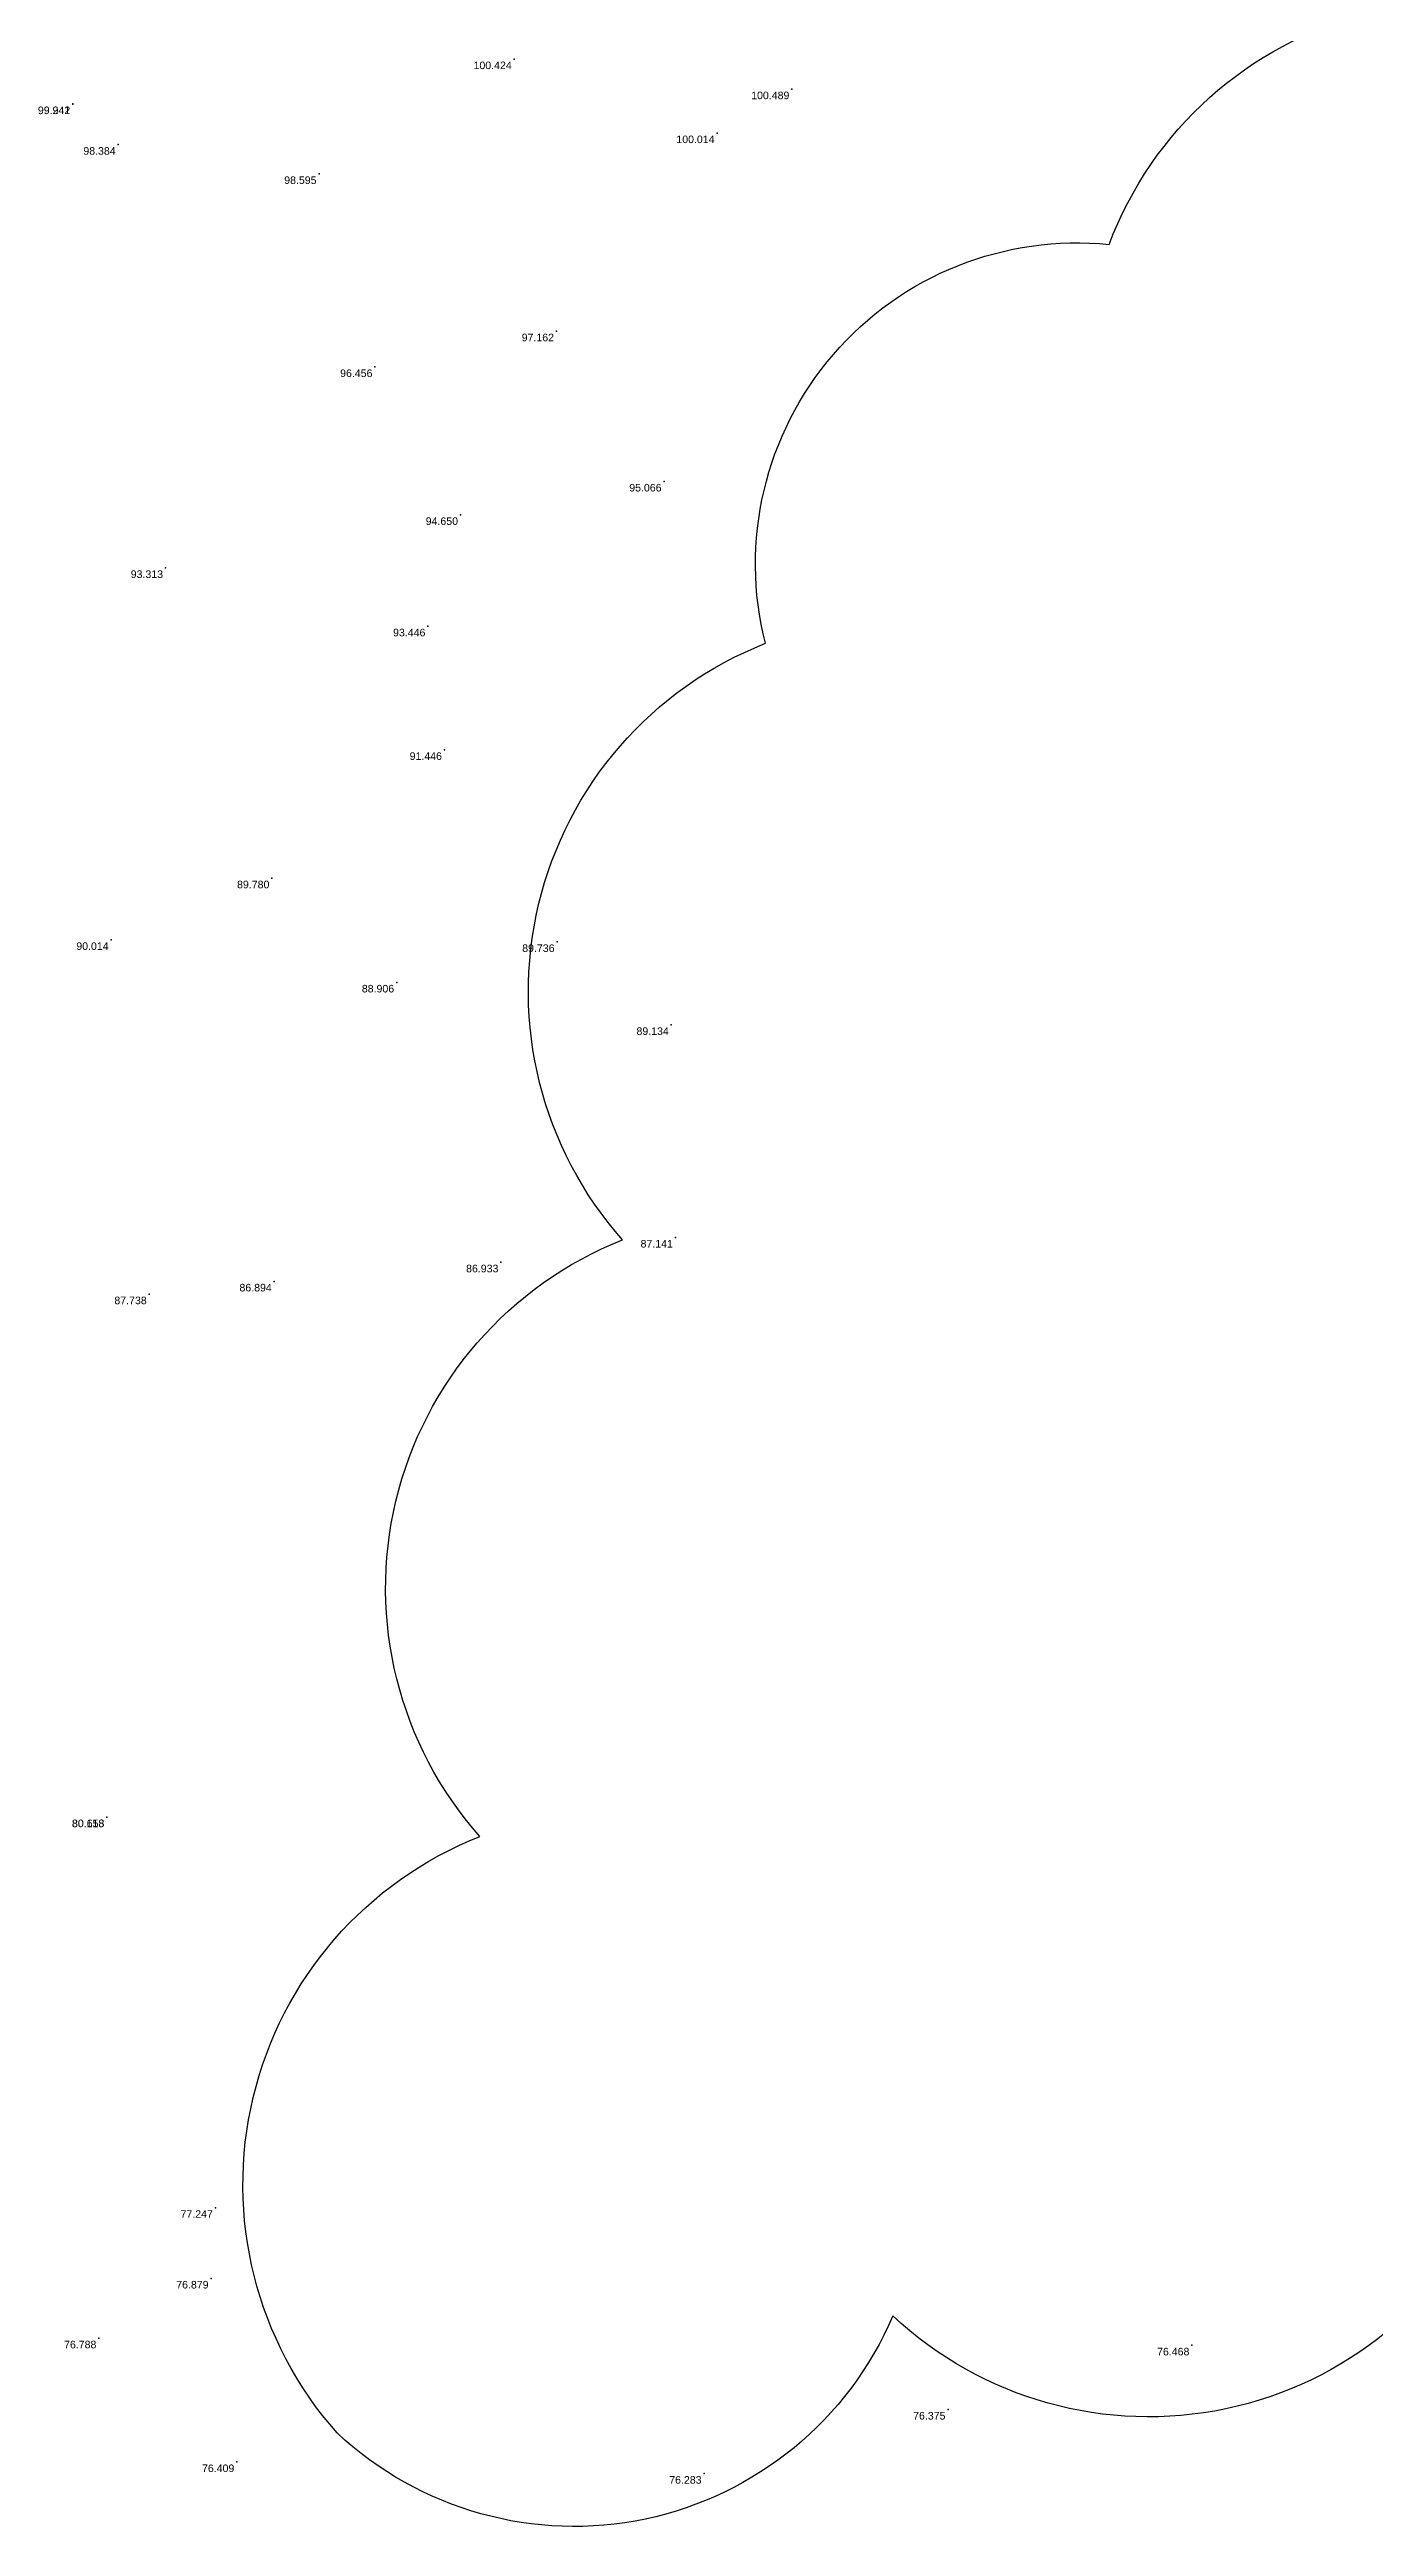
# Model space of a CAD drawing. Header units: millimetres. Extents: x 706139 to 707011, y 753722 to 954403.
# Drawn here: x 706618.8 to 706671.3, y 953785.2 to 953883.4 of the extents above; entities that cross this region are included whole.
import ezdxf
from ezdxf.enums import TextEntityAlignment as Align

# ---------------------------------------------------------------- set-up
doc = ezdxf.new("R2010")
doc.units = ezdxf.units.MM
doc.linetypes.add('SOLID_LINE', pattern=[0])
doc.layers.add('Height', color=7, linetype='Continuous')
doc.styles.get("Standard").update_dxf_attribs({"font": 'arial.ttf'})

msp = doc.modelspace()

# ---------------------------------------------------------------- linework, layer by layer
msp.add_lwpolyline([(706630.1639, 953788.8999, -0.5205671), (706635.8233, 953812.5596, -0.5205671), (706641.4827, 953836.2194, -0.5205671), (706647.1421, 953859.8792, -0.5205671), (706660.7724, 953875.6988, -0.5205671), (706684.3353, 953881.7488, -0.5205671), (706707.8983, 953887.7987, -0.5205671), (706710.5239, 953865.4405, -0.5205671), (706711.72, 953841.1427, -0.5205671), (706712.9161, 953816.8449, -0.5205671), (706699.8036, 953803.5815, -0.5205671), (706675.9997, 953798.5631, -0.5205671), (706652.1957, 953793.5447, -0.5205671)], format="xyb", close=True)
at = {"color": 0, "linetype": 'SOLID_LINE'}
for p in [(706637.1873, 953883.0522, 100.4241), (706619.6805, 953881.2677, 99.2412), (706619.6806, 953881.2697, 99.9421), (706648.195, 953881.861, 100.489), (706645.228, 953880.1176, 100.0136), (706621.4831, 953879.6577, 98.3843), (706629.4476, 953878.4977, 98.5952), (706638.8625, 953872.26, 97.1615), (706631.6644, 953870.8414, 96.4557), (706643.1274, 953866.3015, 95.0662), (706635.0571, 953864.9749, 94.6502), (706623.3612, 953862.8716, 93.3129), (706633.7636, 953860.5571, 93.4457), (706634.4204, 953855.6555, 91.4461), (706627.5783, 953850.5641, 89.7803), (706621.2035, 953848.1186, 90.0144), (706638.8833, 953848.0389, 89.7361), (706632.5247, 953846.4329, 88.9065), (706643.4141, 953844.7477, 89.1344), (706643.5764, 953836.3166, 87.1414), (706636.6583, 953835.3338, 86.9325), (706622.7135, 953834.0686, 87.7383), (706627.6728, 953834.5748, 86.8935), (706621.0279, 953813.3239, 80.1179), (706621.0279, 953813.3239, 80.1179), (706621.0352, 953813.3291, 80.6579), (706621.0352, 953813.3291, 80.6579), (706625.3367, 953797.8336, 77.2471), (706625.3367, 953797.8336, 77.2471), (706625.1662, 953795.0303, 76.8792), (706625.1662, 953795.0303, 76.8792), (706620.7182, 953792.6585, 76.7883), (706620.7182, 953792.6585, 76.7883), (706664.055, 953792.377, 76.468), (706654.384, 953789.833, 76.375), (706626.1874, 953787.7498, 76.4094), (706626.1874, 953787.7498, 76.4094), (706644.713, 953787.289, 76.283)]:
    msp.add_point(p, dxfattribs=at)

# ---------------------------------------------------------------- texts
at = {"layer": 'Height', "color": 4, "linetype": 'SOLID_LINE'}
for s, p in [('100.424', (706637.0873, 953882.9522, 100.4241)), ('99.241', (706619.5805, 953881.1677, 99.2412)), ('99.942', (706619.5806, 953881.1697, 99.9421)), ('100.489', (706648.095, 953881.761, 100.489)), ('100.014', (706645.128, 953880.0176, 100.0136)), ('98.384', (706621.3831, 953879.5577, 98.3843)), ('98.595', (706629.3476, 953878.3977, 98.5952)), ('97.162', (706638.7625, 953872.16, 97.1615)), ('96.456', (706631.5644, 953870.7414, 96.4557)), ('95.066', (706643.0274, 953866.2015, 95.0662)), ('94.650', (706634.9571, 953864.8749, 94.6502)), ('93.313', (706623.2612, 953862.7716, 93.3129)), ('93.446', (706633.6636, 953860.4571, 93.4457)), ('91.446', (706634.3204, 953855.5555, 91.4461)), ('89.780', (706627.4783, 953850.4641, 89.7803)), ('90.014', (706621.1035, 953848.0186, 90.0144)), ('89.736', (706638.7833, 953847.9389, 89.7361)), ('88.906', (706632.4247, 953846.3329, 88.9065)), ('89.134', (706643.3141, 953844.6477, 89.1344)), ('87.141', (706643.4764, 953836.2166, 87.1414)), ('86.933', (706636.5583, 953835.2338, 86.9325)), ('87.738', (706622.6135, 953833.9686, 87.7383)), ('86.894', (706627.5728, 953834.4748, 86.8935)), ('80.118', (706620.9279, 953813.2239, 80.1179)), ('80.118', (706620.9279, 953813.2239, 80.1179)), ('80.658', (706620.9352, 953813.2291, 80.6579)), ('80.658', (706620.9352, 953813.2291, 80.6579)), ('77.247', (706625.2367, 953797.7336, 77.2471)), ('77.247', (706625.2367, 953797.7336, 77.2471)), ('76.879', (706625.0662, 953794.9303, 76.8792)), ('76.879', (706625.0662, 953794.9303, 76.8792)), ('76.788', (706620.6182, 953792.5585, 76.7883)), ('76.788', (706620.6182, 953792.5585, 76.7883)), ('76.468', (706663.955, 953792.277, 76.468)), ('76.375', (706654.284, 953789.733, 76.375)), ('76.409', (706626.0874, 953787.6498, 76.4094)), ('76.409', (706626.0874, 953787.6498, 76.4094)), ('76.283', (706644.613, 953787.189, 76.283))]:
    msp.add_text(s, height=0.3, dxfattribs=at).set_placement(p, align=Align.TOP_RIGHT)

doc.saveas('drawing.dxf')
